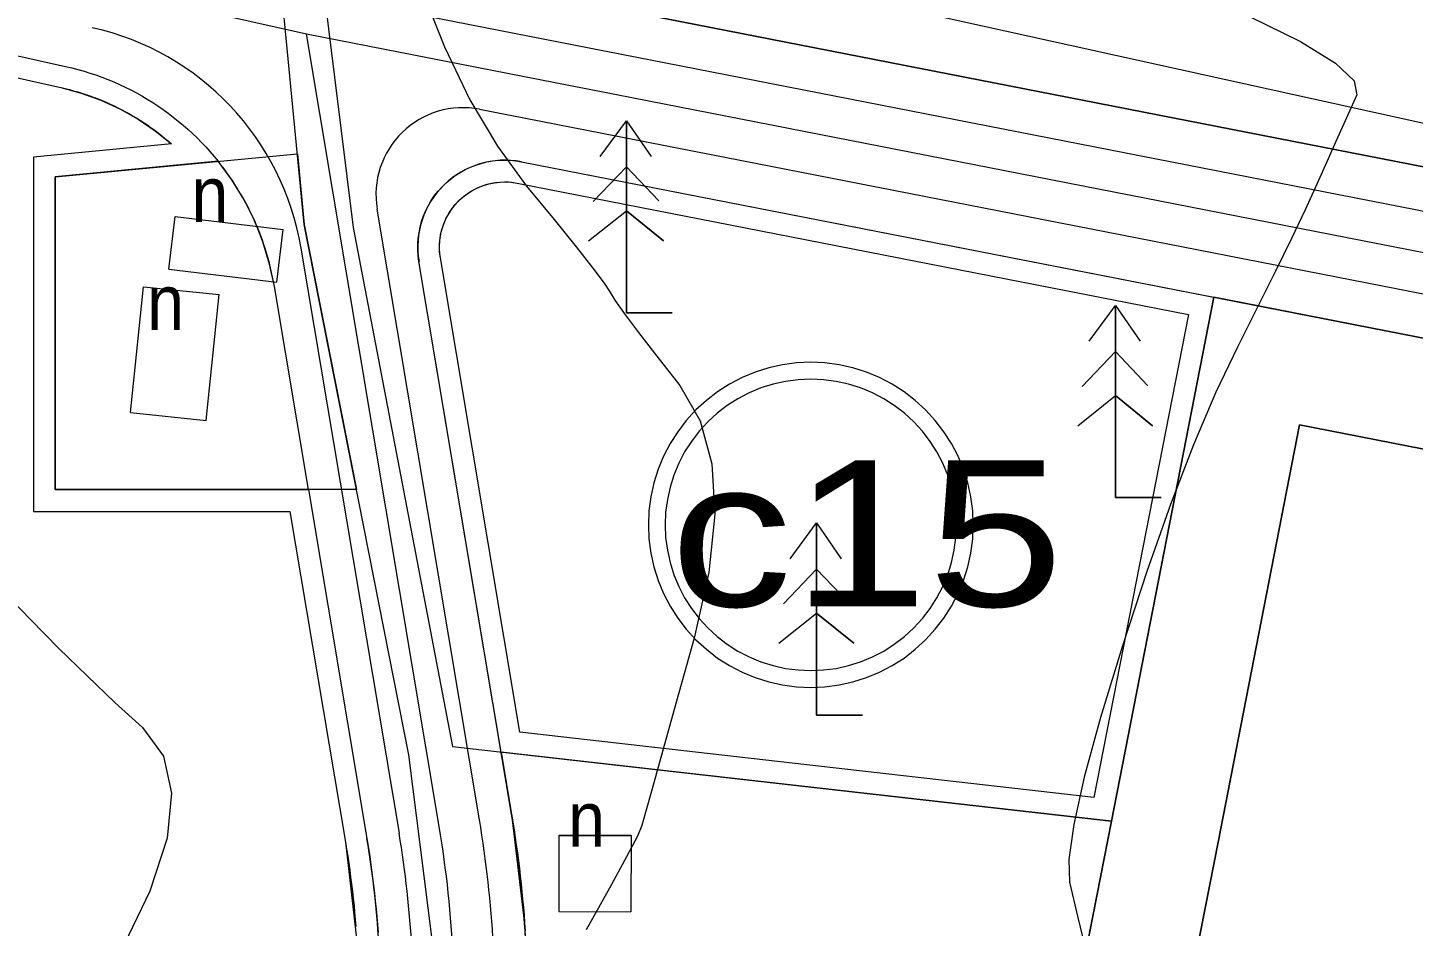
# Model space of a CAD drawing. Header units: metres. Extents: x 533049 to 537618, y 1849954 to 1852676.
# Drawn here: x 535836.9 to 535964.4, y 1851753.5 to 1851836.1 of the extents above; entities that cross this region are included whole.
import ezdxf

# ---------------------------------------------------------------- set-up
doc = ezdxf.new("R2010")
doc.units = ezdxf.units.M
doc.header["$LTSCALE"] = 2
for name, color, linetype, lineweight in [('11', 7, 'Continuous', 13), ('13', 7, 'Continuous', 13), ('18', 7, 'Continuous', 13), ('19', 7, 'Continuous', 13), ('20', 7, 'Continuous', 13), ('38', 7, 'Continuous', 13), ('48', 7, 'Continuous', 13), ('50', 7, 'Continuous', 13), ('52', 7, 'Continuous', 13), ('54', 7, 'Continuous', 13), ('55', 7, 'Continuous', 13), ('57', 7, 'Continuous', 13), ('60', 7, 'Continuous', 13)]:
    doc.layers.add(name, color=color, linetype=linetype, lineweight=lineweight)

msp = doc.modelspace()

# ---------------------------------------------------------------- linework, layer by layer
at = {"linetype": 'Continuous', "lineweight": 13}
msp.add_lwpolyline([(535867.18, 1851793.66), (535839.47, 1851793.66), (535839.47, 1851822.42), (535861.74, 1851824.56), (535862.37, 1851818.06)], close=True, dxfattribs=at)
at = {"layer": '11'}
for points in [[(535923.92, 1851790.42), (535923.87, 1851791.72), (535923.7, 1851793.01), (535923.41, 1851794.29), (535923.02, 1851795.53), (535922.52, 1851796.74), (535921.92, 1851797.89), (535921.22, 1851798.99), (535920.43, 1851800.03), (535919.54, 1851800.99), (535918.58, 1851801.87), (535917.55, 1851802.66), (535916.45, 1851803.36), (535915.29, 1851803.97), (535914.09, 1851804.46), (535912.84, 1851804.86), (535911.57, 1851805.14), (535910.28, 1851805.31), (535908.97, 1851805.37), (535907.67, 1851805.31), (535906.38, 1851805.14), (535905.11, 1851804.86), (535903.86, 1851804.46), (535902.66, 1851803.97), (535901.5, 1851803.36), (535900.4, 1851802.66), (535899.37, 1851801.87), (535898.41, 1851800.99), (535897.52, 1851800.03), (535896.73, 1851798.99), (535896.03, 1851797.89), (535895.43, 1851796.74), (535894.93, 1851795.53), (535894.54, 1851794.29), (535894.25, 1851793.01), (535894.08, 1851791.72), (535894.03, 1851790.42), (535894.08, 1851789.12), (535894.25, 1851787.82), (535894.54, 1851786.55), (535894.93, 1851785.31), (535895.43, 1851784.1), (535896.03, 1851782.94), (535896.73, 1851781.84), (535897.52, 1851780.81), (535898.41, 1851779.85), (535899.37, 1851778.97), (535900.4, 1851778.17), (535901.5, 1851777.47), (535902.66, 1851776.87), (535903.86, 1851776.37), (535905.11, 1851775.98), (535906.38, 1851775.7), (535907.67, 1851775.53), (535908.97, 1851775.47), (535910.28, 1851775.53), (535911.57, 1851775.7), (535912.84, 1851775.98), (535914.09, 1851776.37), (535915.29, 1851776.87), (535916.45, 1851777.47), (535917.55, 1851778.17), (535918.58, 1851778.97), (535919.54, 1851779.85), (535920.43, 1851780.81), (535921.22, 1851781.84), (535921.92, 1851782.94), (535922.52, 1851784.1), (535923.02, 1851785.31), (535923.41, 1851786.55), (535923.7, 1851787.82), (535923.87, 1851789.12)], [(535922.38, 1851790.42), (535922.32, 1851791.59), (535922.17, 1851792.75), (535921.92, 1851793.89), (535921.57, 1851795), (535921.12, 1851796.08), (535920.58, 1851797.12), (535919.95, 1851798.1), (535919.24, 1851799.03), (535918.45, 1851799.89), (535917.59, 1851800.68), (535916.66, 1851801.4), (535915.68, 1851802.02), (535914.64, 1851802.56), (535913.56, 1851803.01), (535912.44, 1851803.36), (535911.3, 1851803.62), (535910.14, 1851803.77), (535908.97, 1851803.82), (535907.81, 1851803.77), (535906.65, 1851803.62), (535905.51, 1851803.36), (535904.39, 1851803.01), (535903.31, 1851802.56), (535902.27, 1851802.02), (535901.29, 1851801.4), (535900.36, 1851800.68), (535899.5, 1851799.89), (535898.71, 1851799.03), (535898, 1851798.1), (535897.37, 1851797.12), (535896.83, 1851796.08), (535896.38, 1851795), (535896.03, 1851793.89), (535895.78, 1851792.75), (535895.62, 1851791.59), (535895.57, 1851790.42), (535895.62, 1851789.25), (535895.78, 1851788.09), (535896.03, 1851786.95), (535896.38, 1851785.83), (535896.83, 1851784.75), (535897.37, 1851783.72), (535898, 1851782.73), (535898.71, 1851781.8), (535899.5, 1851780.94), (535900.36, 1851780.15), (535901.29, 1851779.44), (535902.27, 1851778.81), (535903.31, 1851778.27), (535904.39, 1851777.83), (535905.51, 1851777.47), (535906.65, 1851777.22), (535907.81, 1851777.07), (535908.97, 1851777.02), (535910.14, 1851777.07), (535911.3, 1851777.22), (535912.44, 1851777.47), (535913.56, 1851777.83), (535914.64, 1851778.27), (535915.68, 1851778.81), (535916.66, 1851779.44), (535917.59, 1851780.15), (535918.45, 1851780.94), (535919.24, 1851781.8), (535919.95, 1851782.73), (535920.58, 1851783.72), (535921.12, 1851784.75), (535921.57, 1851785.83), (535921.92, 1851786.95), (535922.17, 1851788.09), (535922.32, 1851789.25)]]:
    msp.add_lwpolyline(points, close=True, dxfattribs=at)
at = {"layer": '13'}
for points in [[(535518.68, 1851912.44), (535862.57, 1851835.59), (536128.19, 1851783.61)], [(535876.16, 1851747.33), (535876.15, 1851748.1), (535876.13, 1851748.87), (535876.11, 1851749.65), (535876.08, 1851750.42), (535876.04, 1851751.19), (535876, 1851751.96), (535875.95, 1851752.73), (535875.9, 1851753.5), (535875.84, 1851754.27), (535875.77, 1851755.03), (535875.7, 1851755.8), (535875.62, 1851756.57), (535875.54, 1851757.34), (535875.45, 1851758.1), (535875.35, 1851758.87), (535875.25, 1851759.63), (535875.15, 1851760.4), (535875.03, 1851761.16), (535874.91, 1851761.92), (535874.79, 1851762.68), (535862.57, 1851835.59)]]:
    msp.add_lwpolyline(points, dxfattribs=at)
at = {"layer": '18'}
msp.add_lwpolyline([(535977.2, 1851604.09), (535941.72, 1851608.55), (535940.23, 1851729.63), (535946.44, 1851761.23), (535953.95, 1851799.62), (536107.7, 1851769.53)], dxfattribs=at)
msp.add_lwpolyline([(535977.2, 1851604.09), (535941.72, 1851608.55), (535940.23, 1851729.63), (535946.44, 1851761.23), (535953.95, 1851799.62), (536107.7, 1851769.53)], dxfattribs=at)
at = {"layer": '19'}
for points in [[(536109.62, 1851779.35), (535946.06, 1851811.35), (535936.63, 1851763.16), (535930.22, 1851730.54), (535931.83, 1851599.72), (535975.41, 1851594.23)], [(536107.7, 1851769.53), (535953.95, 1851799.62), (535946.44, 1851761.23), (535940.23, 1851729.63), (535941.72, 1851608.55), (535977.2, 1851604.09)]]:
    msp.add_lwpolyline(points, dxfattribs=at)
at = {"layer": '20'}
for p, q in [((535859.85, 1851812.73), (535860.44, 1851817.59)), ((535859.85, 1851812.73), (535860.44, 1851817.59)), ((535849.92, 1851813.93), (535859.85, 1851812.73)), ((535846.39, 1851800.74), (535847.57, 1851812.31)), ((535847.57, 1851812.31), (535854.53, 1851811.6)), ((535853.35, 1851800.03), (535854.53, 1851811.6)), ((535853.35, 1851800.03), (535854.53, 1851811.6)), ((535846.39, 1851800.74), (535853.35, 1851800.03)), ((535885.8, 1851761.85), (535885.78, 1851754.85)), ((535892.45, 1851761.83), (535885.8, 1851761.85)), ((535885.8, 1851761.85), (535892.45, 1851761.83)), ((535892.45, 1851761.83), (535892.43, 1851754.83)), ((535885.78, 1851754.85), (535892.43, 1851754.83))]:
    msp.add_line(p, q, dxfattribs=at)
msp.add_lwpolyline([(535849.92, 1851813.93), (535850.51, 1851818.79), (535860.44, 1851817.59)], dxfattribs=at)
at = {"layer": '38'}
for points in [[(535673.21, 1851867.91), (535839.98, 1851830.64), (535840.37, 1851830.55), (535840.76, 1851830.46), (535841.14, 1851830.35), (535841.53, 1851830.24), (535841.91, 1851830.12), (535842.29, 1851830), (535842.66, 1851829.87), (535843.04, 1851829.73), (535843.41, 1851829.59), (535843.78, 1851829.44), (535844.14, 1851829.29), (535844.51, 1851829.12), (535844.87, 1851828.96), (535845.23, 1851828.78), (535845.58, 1851828.6), (535845.93, 1851828.41), (535846.28, 1851828.22), (535846.63, 1851828.02), (535846.97, 1851827.82), (535847.31, 1851827.61), (535847.64, 1851827.39), (535847.97, 1851827.17), (535848.3, 1851826.94), (535848.62, 1851826.71), (535848.94, 1851826.47), (535849.25, 1851826.22), (535849.56, 1851825.97), (535849.87, 1851825.72), (535850.17, 1851825.46), (535837.47, 1851824.23), (535837.47, 1851791.66), (535861.06, 1851791.66), (535866.16, 1851761.24), (535866.27, 1851760.59), (535866.37, 1851759.95), (535866.46, 1851759.3), (535866.56, 1851758.66), (535866.64, 1851758.01), (535866.73, 1851757.36), (535866.8, 1851756.71), (535866.88, 1851756.06), (535866.95, 1851755.41), (535867.01, 1851754.76), (535867.07, 1851754.11), (535867.12, 1851753.46)], [(535673.21, 1851867.91), (535839.98, 1851830.64), (535841.84, 1851830.14), (535843.65, 1851829.49), (535845.4, 1851828.69), (535847.08, 1851827.75), (535848.67, 1851826.67), (535850.17, 1851825.46), (535837.47, 1851824.23), (535837.47, 1851791.66), (535861.06, 1851791.66), (535866.16, 1851761.24), (535867.24, 1851751.83), (535867.34, 1851742.37), (535853.8, 1851740.54), (535850.87, 1851719.23), (535852.51, 1851708.01), (535846.37, 1851707.12), (535848.81, 1851686.39), (535855.67, 1851686.39), (535857.53, 1851673.65), (535863.72, 1851672.62), (535863.72, 1851650.05)]]:
    msp.add_lwpolyline(points, dxfattribs=at)
for points in [[(535882.21, 1851771.34), (535874.9, 1851814.98), (535874.83, 1851815.5), (535874.81, 1851816.02), (535874.84, 1851816.55), (535874.92, 1851817.07), (535875.04, 1851817.58), (535875.2, 1851818.08), (535875.41, 1851818.57), (535875.66, 1851819.03), (535875.94, 1851819.47), (535876.27, 1851819.88), (535876.63, 1851820.27), (535877.02, 1851820.62), (535877.44, 1851820.93), (535877.89, 1851821.21), (535878.36, 1851821.44), (535878.85, 1851821.64), (535879.36, 1851821.79), (535879.87, 1851821.89), (535880.4, 1851821.95), (535880.92, 1851821.97), (535881.45, 1851821.93), (535881.97, 1851821.86), (535943.71, 1851809.77), (535935.02, 1851765.35)], [(535882.21, 1851771.34), (535874.9, 1851814.98), (535874.84, 1851815.37), (535874.82, 1851815.77), (535874.82, 1851816.17), (535874.84, 1851816.57), (535874.9, 1851816.96), (535874.98, 1851817.35), (535875.08, 1851817.74), (535875.21, 1851818.12), (535875.37, 1851818.48), (535875.55, 1851818.84), (535875.75, 1851819.18), (535875.98, 1851819.51), (535876.22, 1851819.83), (535876.49, 1851820.13), (535876.78, 1851820.4), (535877.08, 1851820.66), (535877.4, 1851820.9), (535877.74, 1851821.12), (535878.08, 1851821.31), (535878.45, 1851821.48), (535878.82, 1851821.63), (535879.2, 1851821.75), (535879.59, 1851821.84), (535879.98, 1851821.91), (535880.38, 1851821.95), (535880.78, 1851821.97), (535881.18, 1851821.96), (535881.57, 1851821.92), (535881.97, 1851821.86), (535943.71, 1851809.77), (535935.02, 1851765.35)]]:
    msp.add_lwpolyline(points, close=True, dxfattribs=at)
at = {"layer": '48'}
msp.add_lwpolyline([(536109.47, 1851795.17), (535864.16, 1851843.17), (535520.04, 1851920.07), (535411, 1851934.63), (535398.76, 1851936.67), (535386.68, 1851939.49), (535356.75, 1851947.51), (535338.85, 1851951.47), (535320.67, 1851953.84), (535280.13, 1851957.3), (535241.1, 1851963.93), (535240.72, 1851964.76), (535240.41, 1851965.63), (535240.19, 1851966.52), (535240.05, 1851967.43), (535239.99, 1851968.35), (535240.02, 1851969.27), (535240.13, 1851970.18), (535240.33, 1851971.08), (535240.61, 1851971.96), (535284.25, 1852090.56), (536115.56, 1851851.29)], dxfattribs=at)
at = {"layer": '50'}
msp.add_lwpolyline([(536135.62, 1851789.73), (535515.36, 1851926.72), (535258.49, 1851965.9), (535022.43, 1852017.88), (534680.94, 1852158.74), (534430.49, 1852265.01), (534355.97, 1852086.41), (534346.15, 1851984.65), (534462.32, 1851750.84), (534498.61, 1851623.52), (534531.69, 1851526.54), (534597.01, 1851432.26), (534785.89, 1851296.54), (534919.76, 1851224.01), (534977.19, 1851164.91), (535024.77, 1851103.67), (535103, 1851049.68), (535187.68, 1851009.38), (535275.89, 1851002.01), (535384.77, 1851022.15), (535615.7, 1851282.83), (535719.73, 1851373.89), (535864.09, 1851423.05), (536000.84, 1851463.59)], dxfattribs=at)
at = {"layer": '52'}
for points in [[(535854.45, 1851823.86), (535839.47, 1851822.42), (535839.47, 1851793.66), (535862.75, 1851793.66), (535859.62, 1851812.33), (535859.18, 1851814.41), (535858.57, 1851816.45), (535857.78, 1851818.43), (535856.83, 1851820.33), (535855.72, 1851822.15)], [(535891.12, 1851652.46), (535912.84, 1851651.17), (535931.21, 1851649.72), (535930.22, 1851730.54), (535936.63, 1851763.16), (535880.49, 1851769.52), (535881.45, 1851763.8), (535882.67, 1851753.45), (535882.87, 1851743.03), (535882.82, 1851741.51), (535882.74, 1851740), (535882.61, 1851737.82), (535882.49, 1851730.02), (535883.02, 1851722.23), (535884.2, 1851714.52), (535886.35, 1851703.52), (535889.3, 1851688.48), (535890.85, 1851677.67), (535891.28, 1851666.76)]]:
    msp.add_lwpolyline(points, close=True, dxfattribs=at)
at = {"layer": '54'}
for p, q in [((535878.5, 1851828.65), (536113.4, 1851782.68)), ((535878.49, 1851763.3), (535869.07, 1851819.47)), ((535862.07, 1851815.88), (535871.09, 1851762.06))]:
    msp.add_line(p, q, dxfattribs=at)
msp.add_lwpolyline([(535410.47, 1851930.67), (535519.34, 1851916.13), (535863.34, 1851839.26), (536113.83, 1851790.24)], dxfattribs=at)
for centre, radius, start, end in [((535837.42, 1851811.75), 25, 9.5155, 77.403), ((535876.97, 1851820.79), 8, 78.9283, 189.5155), ((535776.17, 1851746.15), 103.75, 356.6981, 9.5155), ((535776.17, 1851746.15), 96.25, 356.6981, 9.5155)]:
    msp.add_arc(centre, radius, start, end, dxfattribs=at)
at = {"layer": '55'}
for p, q in [((535882.35, 1851823.82), (536109.62, 1851779.35)), ((535881.45, 1851763.8), (535872.92, 1851814.64))]:
    msp.add_line(p, q, dxfattribs=at)
msp.add_lwpolyline([(535411, 1851934.63), (535520.04, 1851920.07), (535864.16, 1851843.17), (536109.47, 1851795.17)], dxfattribs=at)
for centre, radius, start, end in [((535880.82, 1851815.96), 8, 78.9283, 189.5155), ((535776.17, 1851746.15), 106.75, 356.6981, 9.5155), ((535776.17, 1851746.15), 93.25, 356.6981, 9.5155)]:
    msp.add_arc(centre, radius, start, end, dxfattribs=at)
at = {"layer": '57'}
for p, q in [((535892.01, 1851827.59), (535892.01, 1851809.92)), ((535888.95, 1851820.15), (535892.01, 1851823.35)), ((535894.99, 1851820.22), (535892.01, 1851823.35)), ((535888.53, 1851816.53), (535892.01, 1851819.31)), ((535895.42, 1851816.53), (535892.01, 1851819.31)), ((535859.85, 1851812.73), (535860.44, 1851817.59)), ((535859.85, 1851812.73), (535860.44, 1851817.59)), ((535849.92, 1851813.93), (535859.85, 1851812.73)), ((535846.39, 1851800.74), (535847.57, 1851812.31)), ((535847.57, 1851812.31), (535854.53, 1851811.6)), ((535853.35, 1851800.03), (535854.53, 1851811.6)), ((535853.35, 1851800.03), (535854.53, 1851811.6)), ((535937.01, 1851810.59), (535937.01, 1851792.92)), ((535892.01, 1851809.92), (535896.22, 1851809.92)), ((535933.95, 1851803.15), (535937.01, 1851806.35)), ((535939.99, 1851803.22), (535937.01, 1851806.35)), ((535933.53, 1851799.53), (535937.01, 1851802.31)), ((535940.42, 1851799.53), (535937.01, 1851802.31)), ((535846.39, 1851800.74), (535853.35, 1851800.03)), ((535937.01, 1851792.92), (535941.22, 1851792.92)), ((535909.51, 1851790.59), (535909.51, 1851772.92)), ((535906.45, 1851783.15), (535909.51, 1851786.35)), ((535912.49, 1851783.22), (535909.51, 1851786.35)), ((535906.03, 1851779.53), (535909.51, 1851782.31)), ((535912.92, 1851779.53), (535909.51, 1851782.31)), ((535909.51, 1851772.92), (535913.72, 1851772.92)), ((535885.8, 1851761.85), (535885.78, 1851754.85)), ((535892.45, 1851761.83), (535885.8, 1851761.85)), ((535885.8, 1851761.85), (535892.45, 1851761.83)), ((535892.45, 1851761.83), (535892.43, 1851754.83)), ((535885.78, 1851754.85), (535892.43, 1851754.83))]:
    msp.add_line(p, q, dxfattribs=at)
for points in [[(535862.59, 1851924.1), (535863.26, 1851861.67), (535864.01, 1851840.77), (535866.86, 1851817.78), (535876, 1851770.03), (535936.63, 1851763.16), (535930.22, 1851730.54), (535903.51, 1851724.12), (535894, 1851741.42), (535878.69, 1851739.64), (535877.19, 1851724.59), (535887.38, 1851676.29), (535914.2, 1851674.05), (535910.46, 1851610.95), (535931.83, 1851599.72), (535919.23, 1851564.13), (535956.69, 1851560.01), (535985.64, 1851554.89)], [(535865.72, 1851652.12), (535865.72, 1851674.32), (535859.3, 1851675.39), (535852.89, 1851719.24), (535855.57, 1851738.76), (535873.67, 1851741.21), (535874.49, 1851749.61), (535871.98, 1851769.27), (535862.37, 1851818.06), (535860.29, 1851839.67)], [(535873.1, 1851839.89), (535875.27, 1851834.4), (535877.62, 1851829.52), (535880.14, 1851825.25), (535882.83, 1851821.58), (535885.36, 1851818.5), (535887.39, 1851815.98), (535888.92, 1851814.03), (535889.95, 1851812.66), (535890.48, 1851811.85), (535890.96, 1851811.08), (535891.84, 1851809.84), (535893.13, 1851808.12), (535894.82, 1851805.93), (535896.92, 1851803.25), (535898.81, 1851800), (535899.88, 1851796.04), (535900.14, 1851791.39), (535899.59, 1851786.05), (535898.23, 1851780), (535896.62, 1851774.2), (535895.34, 1851769.58), (535894.38, 1851766.13), (535893.75, 1851763.86), (535893.44, 1851762.77), (535893.02, 1851761.79), (535892.02, 1851759.87), (535890.46, 1851756.99), (535888.32, 1851753.16)], [(535949.34, 1851837.19), (535954.04, 1851834.87), (535957.25, 1851832.9), (535958.97, 1851831.26), (535959.21, 1851829.97), (535958.67, 1851828.75), (535958.03, 1851827.31), (535957.29, 1851825.67), (535956.46, 1851823.81), (535955.54, 1851821.75), (535954.47, 1851819.41), (535953.2, 1851816.75), (535951.74, 1851813.75), (535950.08, 1851810.43), (535948.23, 1851806.77), (535946.24, 1851802.62), (535944.19, 1851797.79), (535942.08, 1851792.3), (535939.9, 1851786.13), (535937.65, 1851779.29), (535935.63, 1851772.69), (535934.13, 1851767.21), (535933.16, 1851762.86), (535932.71, 1851759.65), (535932.78, 1851757.56), (535933.13, 1851755.98), (535933.53, 1851754.3), (535933.97, 1851752.51)], [(535889.59, 1851824.3), (535892.01, 1851827.59), (535894.28, 1851824.3)], [(535889.59, 1851824.3), (535892.01, 1851827.59), (535894.28, 1851824.3)], [(535896.22, 1851809.92), (535892.01, 1851809.92), (535892.01, 1851827.59)], [(535888.95, 1851820.15), (535892.01, 1851823.35), (535894.99, 1851820.22)], [(535888.53, 1851816.53), (535892.01, 1851819.31), (535895.42, 1851816.53)], [(535849.92, 1851813.93), (535850.51, 1851818.79), (535860.44, 1851817.59)], [(535934.59, 1851807.3), (535937.01, 1851810.59), (535939.28, 1851807.3)], [(535934.59, 1851807.3), (535937.01, 1851810.59), (535939.28, 1851807.3)], [(535941.22, 1851792.92), (535937.01, 1851792.92), (535937.01, 1851810.59)], [(535933.95, 1851803.15), (535937.01, 1851806.35), (535939.99, 1851803.22)], [(535933.53, 1851799.53), (535937.01, 1851802.31), (535940.42, 1851799.53)], [(535907.09, 1851787.3), (535909.51, 1851790.59), (535911.78, 1851787.3)], [(535907.09, 1851787.3), (535909.51, 1851790.59), (535911.78, 1851787.3)], [(535913.72, 1851772.92), (535909.51, 1851772.92), (535909.51, 1851790.59)], [(535906.45, 1851783.15), (535909.51, 1851786.35), (535912.49, 1851783.22)], [(535834.53, 1851784.46), (535837.18, 1851781.7), (535839.8, 1851779.05), (535842.39, 1851776.52), (535844.95, 1851774.09), (535847.48, 1851771.78), (535849.41, 1851769.14), (535850.17, 1851765.75), (535849.76, 1851761.61), (535848.18, 1851756.71), (535845.43, 1851751.05), (535842.96, 1851745.29), (535842.21, 1851740.08), (535843.17, 1851735.41), (535845.86, 1851731.3), (535850.26, 1851727.73)], [(535906.03, 1851779.53), (535909.51, 1851782.31), (535912.92, 1851779.53)]]:
    msp.add_lwpolyline(points, dxfattribs=at)
at = {"layer": '60'}
for points in [[(536109.47, 1851795.17), (535864.16, 1851843.17), (535520.04, 1851920.07)], [(535613.54, 1851883.3), (535840.42, 1851832.59), (535840.99, 1851832.46), (535841.55, 1851832.31), (535842.11, 1851832.16), (535842.66, 1851831.98), (535843.21, 1851831.8), (535843.76, 1851831.6), (535844.3, 1851831.39), (535844.84, 1851831.17), (535845.37, 1851830.93), (535845.89, 1851830.68), (535846.41, 1851830.42), (535846.93, 1851830.15), (535847.43, 1851829.87), (535847.93, 1851829.57), (535848.43, 1851829.27), (535848.91, 1851828.95), (535849.39, 1851828.62), (535849.86, 1851828.28), (535850.32, 1851827.93), (535850.78, 1851827.56), (535851.22, 1851827.19), (535851.66, 1851826.81), (535852.09, 1851826.42), (535852.51, 1851826.01), (535852.92, 1851825.6), (535853.32, 1851825.18), (535853.7, 1851824.75), (535854.08, 1851824.31), (535854.45, 1851823.86), (535839.47, 1851822.42), (535839.47, 1851793.66), (535862.75, 1851793.66), (535868.13, 1851761.57), (535868.25, 1851760.85), (535868.36, 1851760.14), (535868.47, 1851759.42), (535868.57, 1851758.7), (535868.66, 1851757.98), (535868.75, 1851757.26), (535868.84, 1851756.54), (535868.91, 1851755.82), (535868.99, 1851755.1), (535869.05, 1851754.38), (535869.11, 1851753.65), (535869.17, 1851752.93)], [(535975.41, 1851594.23), (535931.83, 1851599.72), (535930.22, 1851730.54), (535936.63, 1851763.16), (535946.06, 1851811.35), (536109.62, 1851779.35)], [(535930.22, 1851730.54), (535936.63, 1851763.16), (535880.49, 1851769.52), (535881.45, 1851763.8), (535881.56, 1851763.09), (535881.68, 1851762.38), (535881.78, 1851761.67), (535881.88, 1851760.96), (535881.98, 1851760.24), (535882.07, 1851759.53), (535882.16, 1851758.82), (535882.25, 1851758.1), (535882.32, 1851757.39), (535882.4, 1851756.67), (535882.46, 1851755.96), (535882.53, 1851755.24), (535882.59, 1851754.52), (535882.64, 1851753.81), (535882.69, 1851753.09)]]:
    msp.add_lwpolyline(points, dxfattribs=at)
for points in [[(535854.45, 1851823.86), (535839.47, 1851822.42), (535839.47, 1851793.66), (535862.75, 1851793.66), (535859.62, 1851812.33), (535859.55, 1851812.76), (535859.46, 1851813.2), (535859.37, 1851813.63), (535859.27, 1851814.06), (535859.17, 1851814.48), (535859.05, 1851814.91), (535858.93, 1851815.33), (535858.8, 1851815.75), (535858.66, 1851816.17), (535858.52, 1851816.59), (535858.37, 1851817), (535858.21, 1851817.41), (535858.04, 1851817.82), (535857.87, 1851818.22), (535857.69, 1851818.63), (535857.5, 1851819.03), (535857.31, 1851819.42), (535857.11, 1851819.81), (535856.9, 1851820.2), (535856.68, 1851820.59), (535856.46, 1851820.97), (535856.23, 1851821.34), (535856, 1851821.72), (535855.76, 1851822.08), (535855.51, 1851822.45), (535855.25, 1851822.81), (535854.99, 1851823.16), (535854.73, 1851823.51)], [(535880.49, 1851769.52), (535872.92, 1851814.64), (535872.85, 1851815.17), (535872.82, 1851815.7), (535872.82, 1851816.24), (535872.85, 1851816.77), (535872.93, 1851817.29), (535873.03, 1851817.82), (535873.17, 1851818.33), (535873.35, 1851818.83), (535873.55, 1851819.32), (535873.79, 1851819.8), (535874.06, 1851820.26), (535874.36, 1851820.7), (535874.69, 1851821.12), (535875.05, 1851821.51), (535875.43, 1851821.88), (535875.83, 1851822.23), (535876.26, 1851822.55), (535876.71, 1851822.83), (535877.18, 1851823.09), (535877.66, 1851823.32), (535878.15, 1851823.51), (535878.66, 1851823.67), (535879.18, 1851823.8), (535879.7, 1851823.89), (535880.23, 1851823.95), (535880.76, 1851823.97), (535881.3, 1851823.95), (535881.83, 1851823.9), (535882.35, 1851823.82), (535946.06, 1851811.35), (535936.63, 1851763.16)]]:
    msp.add_lwpolyline(points, close=True, dxfattribs=at)

# ---------------------------------------------------------------- texts
at = {"layer": '11', "width": 1.25}
msp.add_text('c15', height=13.44, dxfattribs=at).set_placement((535896.02, 1851782.91))
at = {"layer": '20', "width": 0.9}
for p in [(535851.99, 1851818.29), (535847.92, 1851808.35), (535886.65, 1851760.81)]:
    msp.add_text('n', height=5.08, dxfattribs=at).set_placement(p)
at = {"layer": '57', "width": 0.9}
for p in [(535851.99, 1851818.29), (535847.92, 1851808.35), (535886.65, 1851760.81)]:
    msp.add_text('n', height=5.08, dxfattribs=at).set_placement(p)

doc.saveas('drawing.dxf')
